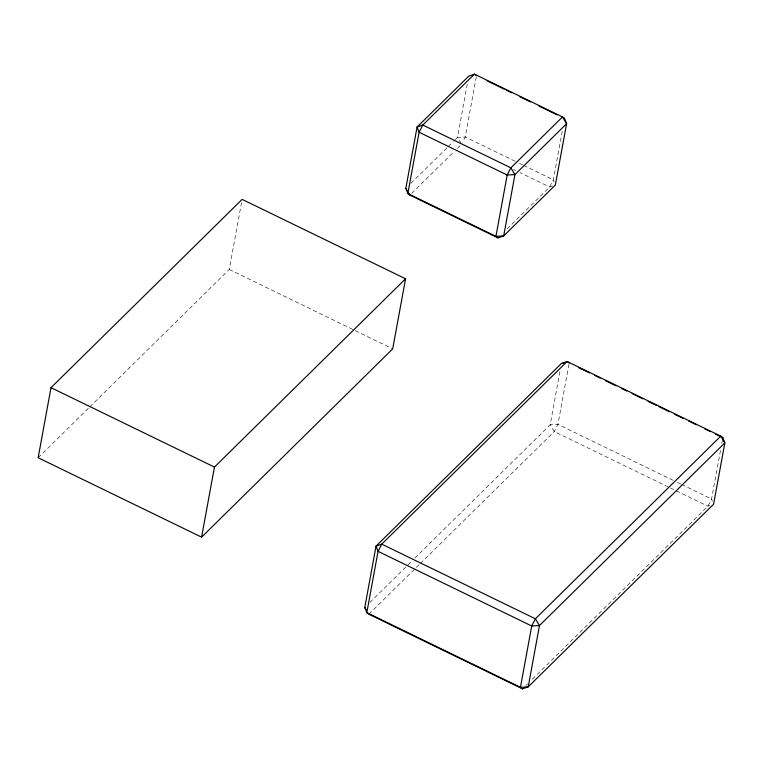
<?xml version="1.0" encoding="UTF-8"?>
<svg xmlns="http://www.w3.org/2000/svg" width="763" height="763" viewBox="0 0 763 763"><rect width="100%" height="100%" fill="white"/><g stroke="black" fill="none" stroke-linecap="round" stroke-linejoin="round"><path stroke-width="0.57" stroke-dasharray="3.81 2.86" d="M89.738 406.917L229.262 269.444L241.699 201.709M467.252 84.245L457.485 137.454L454.099 140.793M476.284 76.853L465.249 137.006L462.626 142.156M562.245 131.207L553.328 179.801L549.656 187.002L506.47 229.558M559.928 371.591L550.161 424.8L413.031 559.908M568.96 364.199L557.925 424.352L554.253 431.553L420.508 563.332M720.491 450.418L711.574 499.002L707.902 506.212L530.991 680.52M721.769 443.475L722.618 438.849M38.15 457.752L88.889 407.757M410.914 183.339L447.328 147.469M448.167 146.63L453.251 141.622M411.619 193.44L453.956 151.723M457.342 148.384L460.728 145.046M369.864 602.446L412.182 560.748M368.872 614.205L419.66 564.162M525.907 685.527L527.605 683.858M552.507 186L549.656 187.002L519.937 172.572M709.8 505.545L707.902 506.212L670.553 488.062M515.12 161.241L465.249 137.006L457.485 137.454L460.986 143.244M519.365 163.301L522.55 164.846M523.618 165.361L553.328 179.801L554.138 181.88M513.575 169.472L515.693 170.502M673.157 480.337L557.925 424.352L550.161 424.8L554.253 431.553L669.485 487.547M677.43 482.416L680.634 483.971M681.693 484.486L711.574 499.002L712.384 501.081M229.262 269.444L354.251 330.169M355.32 330.684L392.707 348.853"/><path stroke-width="1.14" d="M51.007 387.68L38.15 457.752L201.585 537.152L392.707 348.853L405.563 278.781L242.129 199.372L51.007 387.68L214.451 467.08L405.563 278.781M201.585 537.152L214.451 467.08M405.83 188.347L417.084 127.039L468.74 76.147L474.433 74.145L562.512 116.939L564.582 118.484L566.604 123.692L555.35 184.999L503.694 235.901L498.001 237.894L409.922 195.109L407.852 193.554L405.83 188.347L407.003 190.283M364.781 607.453L376.035 546.136L561.415 363.493L567.109 361.49L720.758 436.14L722.828 437.685L724.85 442.893L713.596 504.209L528.225 686.853L522.521 688.855L368.872 614.205L366.812 612.651L364.781 607.453L365.954 609.379M561.415 363.493L563.628 363.36M487.109 80.849L504.095 89.099M506.212 90.129L511.525 92.704M520.013 96.834L530.619 101.984M539.107 106.114L557.152 114.879M562.455 117.454L564.582 118.484M578.783 367.709L589.446 372.888M594.787 375.482L600.119 378.076M605.45 380.661L616.122 385.849M621.464 388.443L626.795 391.038M632.126 393.622L642.799 398.811M648.13 401.405L656.666 405.544M658.803 406.584L669.475 411.772M674.807 414.357L683.343 418.505M688.684 421.1L696.152 424.733M704.688 428.873L710.019 431.467M715.36 434.061L722.828 437.685M475.816 75.175L474.433 74.145L422.778 125.037L419.106 132.237L407.852 193.554L495.94 236.349L498.001 237.894M569.179 363.035L567.109 361.49L381.738 544.133L378.057 551.344L366.812 612.651L520.461 687.31L522.521 688.855M408.749 193.173L409.922 195.109M507.185 175.032L495.94 236.349L503.694 235.901L514.949 174.584L566.604 123.692L562.512 116.939L510.867 167.831L507.185 175.032L419.106 132.237L417.084 127.039L422.778 125.037L510.867 167.831L514.949 174.584L507.185 175.032M531.716 625.994L520.461 687.31L528.225 686.853L539.47 625.546L724.85 442.893L720.758 436.14L535.388 618.793L531.716 625.994L378.057 551.344L376.035 546.136L381.738 544.133L535.388 618.793L539.47 625.546L531.716 625.994"/></g></svg>
